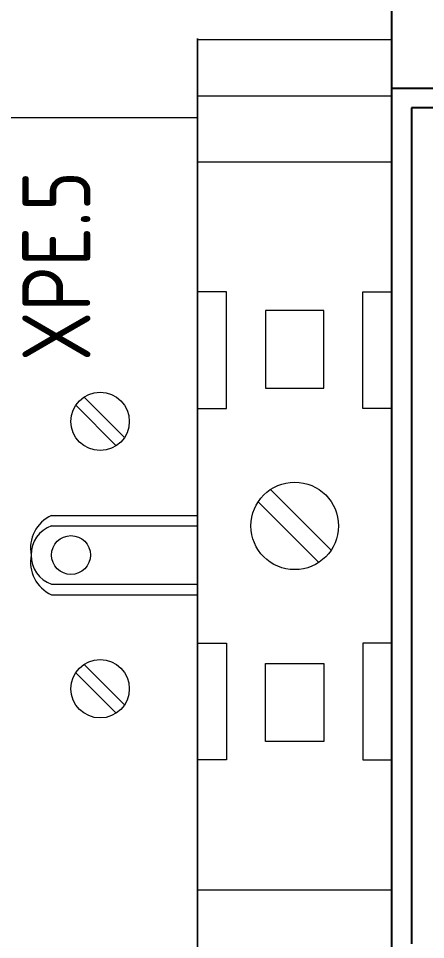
# Model space of a CAD drawing. Header units: millimetres. Extents: x 3520 to 8864, y 403 to 1747.
# Drawn here: x 5603.56 to 5606.07, y 870.35 to 876.04 of the extents above; entities that cross this region are included whole.
import ezdxf

# ---------------------------------------------------------------- set-up
doc = ezdxf.new("R2010")
doc.units = ezdxf.units.MM
doc.layers.add('Стерка', color=7, linetype='Continuous', lineweight=15)
doc.styles.add('ГОСТ В', font='GOST_0.TTF', dxfattribs={"height": 3.5})

msp = doc.modelspace()

# ---------------------------------------------------------------- linework, layer by layer
for p, q in [((5605.8679, 875.6036, 1518.358), (5605.8679, 878.3036, 1518.358)), ((5618.4679, 875.6036, 1518.358), (5605.8679, 875.6036, 1518.358)), ((5605.8679, 870.2036, 1518.358), (5605.8679, 875.6036, 1518.358)), ((5605.9879, 875.4836, 1518.358), (5605.9879, 870.3236, 1518.358)), ((5618.3479, 875.4836, 1518.358), (5605.9879, 875.4836, 1518.358))]:
    msp.add_line(p, q)
at = {"layer": 'Стерка', "color": 7}
for p, q in [((5604.6679, 875.9125, 1518.358), (5604.6679, 869.9125, 1518.358)), ((5604.6679, 875.9125, 1518.358), (5604.6679, 869.9125, 1518.358)), ((5604.6679, 875.9125, 1518.358), (5604.6679, 869.9125, 1518.358)), ((5604.6679, 875.9125, 1518.358), (5604.6679, 869.9125, 1518.358)), ((5604.6679, 875.9125, 1518.358), (5604.6679, 869.9125, 1518.358)), ((5604.6679, 869.9125, 1518.358), (5604.6679, 875.9125, 1518.358)), ((5604.6679, 869.9125, 1518.358), (5604.6679, 875.9125, 1518.358)), ((5604.6679, 875.9125, 1518.358), (5604.6679, 869.9125, 1518.358)), ((5604.6679, 869.9125, 1518.358), (5604.6679, 875.9125, 1518.358)), ((5604.6679, 869.9125, 1518.358), (5604.6679, 875.9125, 1518.358)), ((5604.6679, 875.9125, 1518.358), (5604.6679, 869.9125, 1518.358)), ((5605.8679, 875.9036, 1518.358), (5604.6679, 875.9036, 1518.358)), ((5604.6679, 875.9036, 1518.358), (5604.6679, 869.9036, 1518.358)), ((5604.6679, 869.9036, 1518.358), (5604.6679, 875.9036, 1518.358)), ((5604.6679, 869.9036, 1518.358), (5604.6679, 875.9036, 1518.358)), ((5604.6679, 875.9036, 1518.358), (5604.6679, 869.9036, 1518.358)), ((5604.6679, 875.9036, 1518.358), (5604.6679, 869.9036, 1518.358)), ((5605.8679, 875.9036, 1518.358), (5605.8679, 869.9036, 1518.358)), ((5604.6679, 875.6125, 1518.358), (5604.6679, 870.2125, 1518.358)), ((5604.6679, 875.6125, 1518.358), (5604.6679, 870.2125, 1518.358)), ((5604.6679, 875.6036, 1518.358), (5604.6679, 870.2036, 1518.358)), ((5604.6679, 875.6036, 1518.358), (5604.6679, 870.2036, 1518.358)), ((5604.6679, 875.5578, 1518.358), (5605.8679, 875.5578, 1518.358)), ((5604.6679, 875.4325, 1518.358), (5604.6679, 870.3925, 1518.358)), ((5604.6679, 875.4325, 1518.358), (5604.6679, 870.3925, 1518.358)), ((5603.4679, 875.4236, 1518.358), (5604.6679, 875.4236, 1518.358)), ((5604.6679, 875.4236, 1518.358), (5604.6679, 870.0236, 1518.358)), ((5604.6679, 870.0236, 1518.358), (5604.6679, 875.4236, 1518.358)), ((5604.6679, 870.0236, 1518.358), (5604.6679, 875.4236, 1518.358)), ((5604.6679, 875.15, 1518.358), (5605.8679, 875.15, 1518.358)), ((5604.6679, 875.0125, 1518.358), (5604.6679, 870.8125, 1518.358)), ((5604.6679, 875.0125, 1518.358), (5604.6679, 870.8125, 1518.358)), ((5604.6679, 875.0036, 1518.358), (5604.6679, 870.8036, 1518.358)), ((5604.6679, 875.0036, 1518.358), (5604.6679, 870.8036, 1518.358)), ((5604.6679, 875.0036, 1518.358), (5604.6679, 870.8036, 1518.358)), ((5604.6679, 870.2125, 1518.358), (5604.6679, 874.4125, 1518.358)), ((5604.6679, 870.2125, 1518.358), (5604.6679, 874.4125, 1518.358)), ((5604.6679, 870.2036, 1518.358), (5604.6679, 874.4036, 1518.358)), ((5604.6679, 870.2036, 1518.358), (5604.6679, 874.4036, 1518.358)), ((5604.6679, 870.2036, 1518.358), (5604.6679, 874.4036, 1518.358)), ((5604.8479, 874.3472, 1518.358), (5604.6679, 874.3472, 1518.358)), ((5604.8479, 873.6272, 1518.358), (5604.8479, 874.3472, 1518.358)), ((5605.6879, 873.6272, 1518.358), (5605.6879, 874.3472, 1518.358)), ((5605.6879, 874.3472, 1518.358), (5605.8679, 874.3472, 1518.358)), ((5605.2679, 874.2332, 1518.358), (5605.0879, 874.2332, 1518.358)), ((5605.0879, 874.2332, 1518.358), (5605.0879, 873.7532, 1518.358)), ((5605.4479, 874.2332, 1518.358), (5605.2679, 874.2332, 1518.358)), ((5605.4479, 873.7532, 1518.358), (5605.4479, 874.2332, 1518.358)), ((5605.0879, 873.7532, 1518.358), (5605.4479, 873.7532, 1518.358)), ((5603.9686, 873.6988, 1518.358), (5604.218, 873.4494, 1518.358)), ((5603.9177, 873.6479, 1518.358), (5604.1671, 873.3985, 1518.358)), ((5604.6679, 873.6272, 1518.358), (5604.8479, 873.6272, 1518.358)), ((5605.8679, 873.6272, 1518.358), (5605.6879, 873.6272, 1518.358)), ((5604.6679, 872.3125, 1518.358), (5604.6679, 873.5125, 1518.358)), ((5604.6679, 872.3125, 1518.358), (5604.6679, 873.5125, 1518.358)), ((5604.6679, 872.3036, 1518.358), (5604.6679, 873.5036, 1518.358)), ((5604.6679, 872.3036, 1518.358), (5604.6679, 873.5036, 1518.358)), ((5604.6679, 872.3036, 1518.358), (5604.6679, 873.5036, 1518.358)), ((5605.4931, 872.7547, 1518.358), (5605.119, 873.1288, 1518.358)), ((5605.4168, 872.6783, 1518.358), (5605.0426, 873.0524, 1518.358)), ((5603.7679, 872.9684, 1518.358), (5604.6679, 872.9684, 1518.358)), ((5603.7679, 872.9036, 1518.358), (5604.6679, 872.9036, 1518.358)), ((5604.6679, 872.9125, 1518.358), (5604.6679, 871.7125, 1518.358)), ((5604.6679, 872.9125, 1518.358), (5604.6679, 871.7125, 1518.358)), ((5604.6679, 872.9036, 1518.358), (5604.6679, 871.7036, 1518.358)), ((5604.6679, 872.9036, 1518.358), (5604.6679, 871.7036, 1518.358)), ((5604.6679, 872.9036, 1518.358), (5604.6679, 871.7036, 1518.358)), ((5603.7679, 872.5436, 1518.358), (5604.6679, 872.5436, 1518.358)), ((5603.7679, 872.4787, 1518.358), (5604.6679, 872.4787, 1518.358)), ((5604.6679, 872.1799, 1518.358), (5604.8479, 872.1799, 1518.358)), ((5604.8479, 872.1799, 1518.358), (5604.8479, 871.4599, 1518.358)), ((5605.8679, 872.1799, 1518.358), (5605.6879, 872.1799, 1518.358)), ((5605.6879, 872.1799, 1518.358), (5605.6879, 871.4599, 1518.358)), ((5604.218, 871.7992, 1518.358), (5603.9686, 872.0486, 1518.358)), ((5605.0879, 871.5739, 1518.358), (5605.0879, 872.0539, 1518.358)), ((5605.0879, 872.0539, 1518.358), (5605.4479, 872.0539, 1518.358)), ((5605.4479, 872.0539, 1518.358), (5605.4479, 871.5739, 1518.358)), ((5604.1671, 871.7483, 1518.358), (5603.9177, 871.9977, 1518.358)), ((5605.2679, 871.5739, 1518.358), (5605.0879, 871.5739, 1518.358)), ((5605.4479, 871.5739, 1518.358), (5605.2679, 871.5739, 1518.358)), ((5604.8479, 871.4599, 1518.358), (5604.6679, 871.4599, 1518.358)), ((5605.6879, 871.4599, 1518.358), (5605.8679, 871.4599, 1518.358)), ((5604.6679, 870.6571, 1518.358), (5605.8679, 870.6571, 1518.358))]:
    msp.add_line(p, q, dxfattribs=at)
for centre, radius in [((5604.0679, 873.5486, 1518.358), 0.18), ((5605.2679, 872.9036, 1518.358), 0.27), ((5603.8879, 872.7236, 1518.358), 0.12), ((5603.8879, 872.7236, 1518.358), 0.12), ((5604.0679, 871.8985, 1518.358), 0.18)]:
    msp.add_circle(centre, radius, dxfattribs=at)
for centre, radius, start, end in [((5603.8583, 872.7684, 1518.358), 0.2195, 114.3386, 191.802), ((5603.8278, 872.7292, 1518.358), 0.1844, 108.9686, 181.7422), ((5603.8583, 872.6787, 1518.358), 0.2195, 168.198, 245.6614), ((5603.8278, 872.718, 1518.358), 0.1844, 178.2578, 251.0314)]:
    msp.add_arc(centre, radius, start, end, dxfattribs=at)

# ---------------------------------------------------------------- texts
at = {"layer": 'Стерка', "color": 7, "insert": (5603.5878, 873.9209, 1518.358), "char_height": 0.42, "attachment_point": 1, "rotation": 90, "style": 'ГОСТ В'}
msp.add_mtext_dynamic_manual_height_columns('XPE.5', width=5, gutter_width=17.5, heights=[0], dxfattribs=at)

doc.saveas('drawing.dxf')
